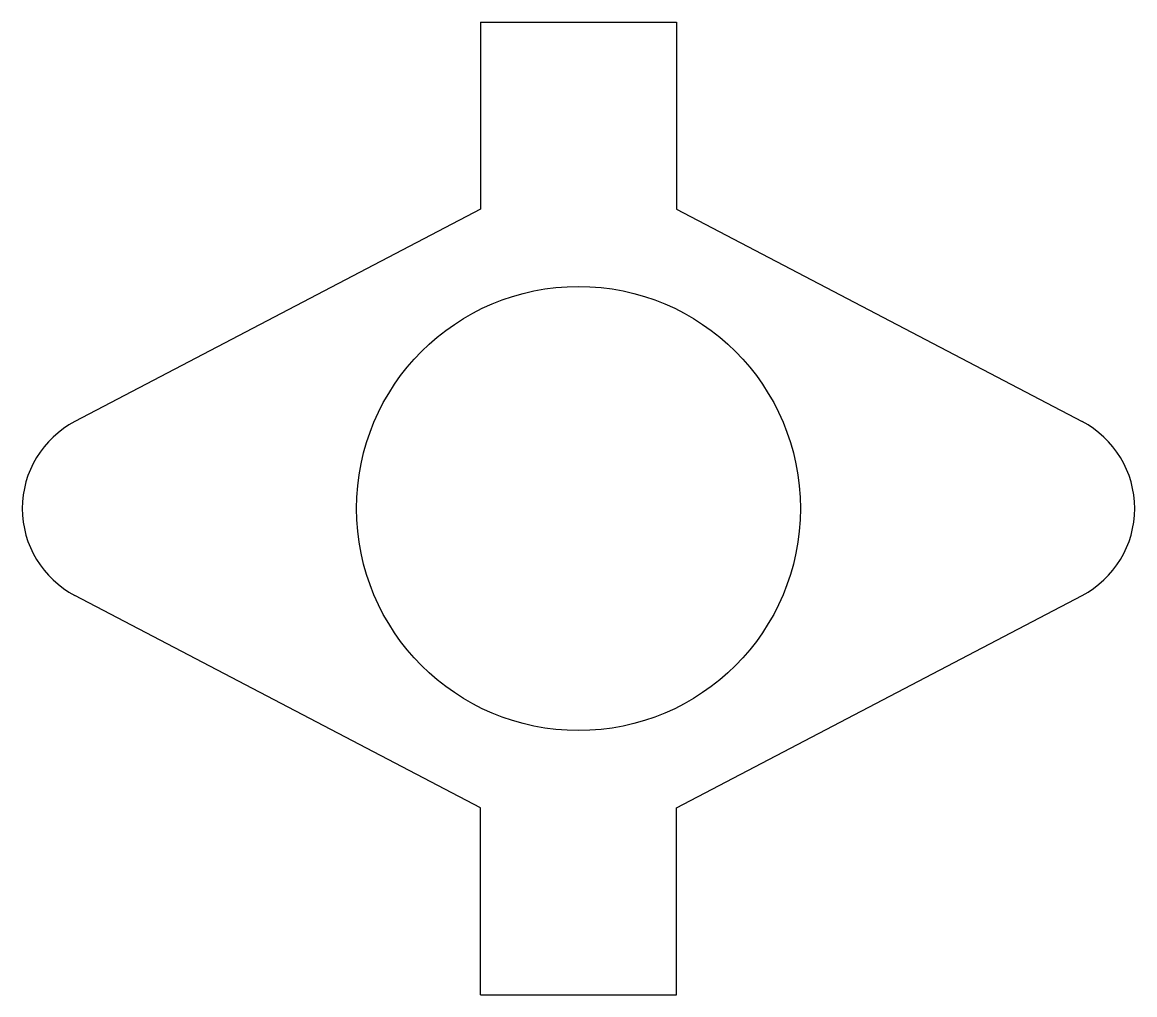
# Model space of a CAD drawing. Header units: millimetres. Extents: x -60 to 60, y -52 to 52.
import ezdxf

# ---------------------------------------------------------------- set-up
doc = ezdxf.new("R2010")
doc.units = ezdxf.units.MM

msp = doc.modelspace()

# ---------------------------------------------------------------- linework, layer by layer
at = {"color": 7, "linetype": 'Continuous'}
for p, q in [((-10.5, 52), (-10.5, 32)), ((-10.5, 52), (10.5, 52)), ((10.5, 52), (10.5, 32)), ((-10.5, 32), (-53.89, 9.3)), ((10.5, 32), (53.89, 9.3)), ((-10.5, -32), (-53.89, -9.3)), ((10.5, -32), (53.89, -9.3)), ((-10.5, -52), (-10.5, -32)), ((10.5, -52), (10.5, -32)), ((-10.5, -52), (10.5, -52))]:
    msp.add_line(p, q, dxfattribs=at)
msp.add_circle((0, 0), 23.75, dxfattribs=at)
for centre, start, end in [((-49.02, 0), 117.6145, 242.3855), ((49.02, 0), 297.6145, 62.3855)]:
    msp.add_arc(centre, 10.5, start, end, dxfattribs=at)

doc.saveas('drawing.dxf')
